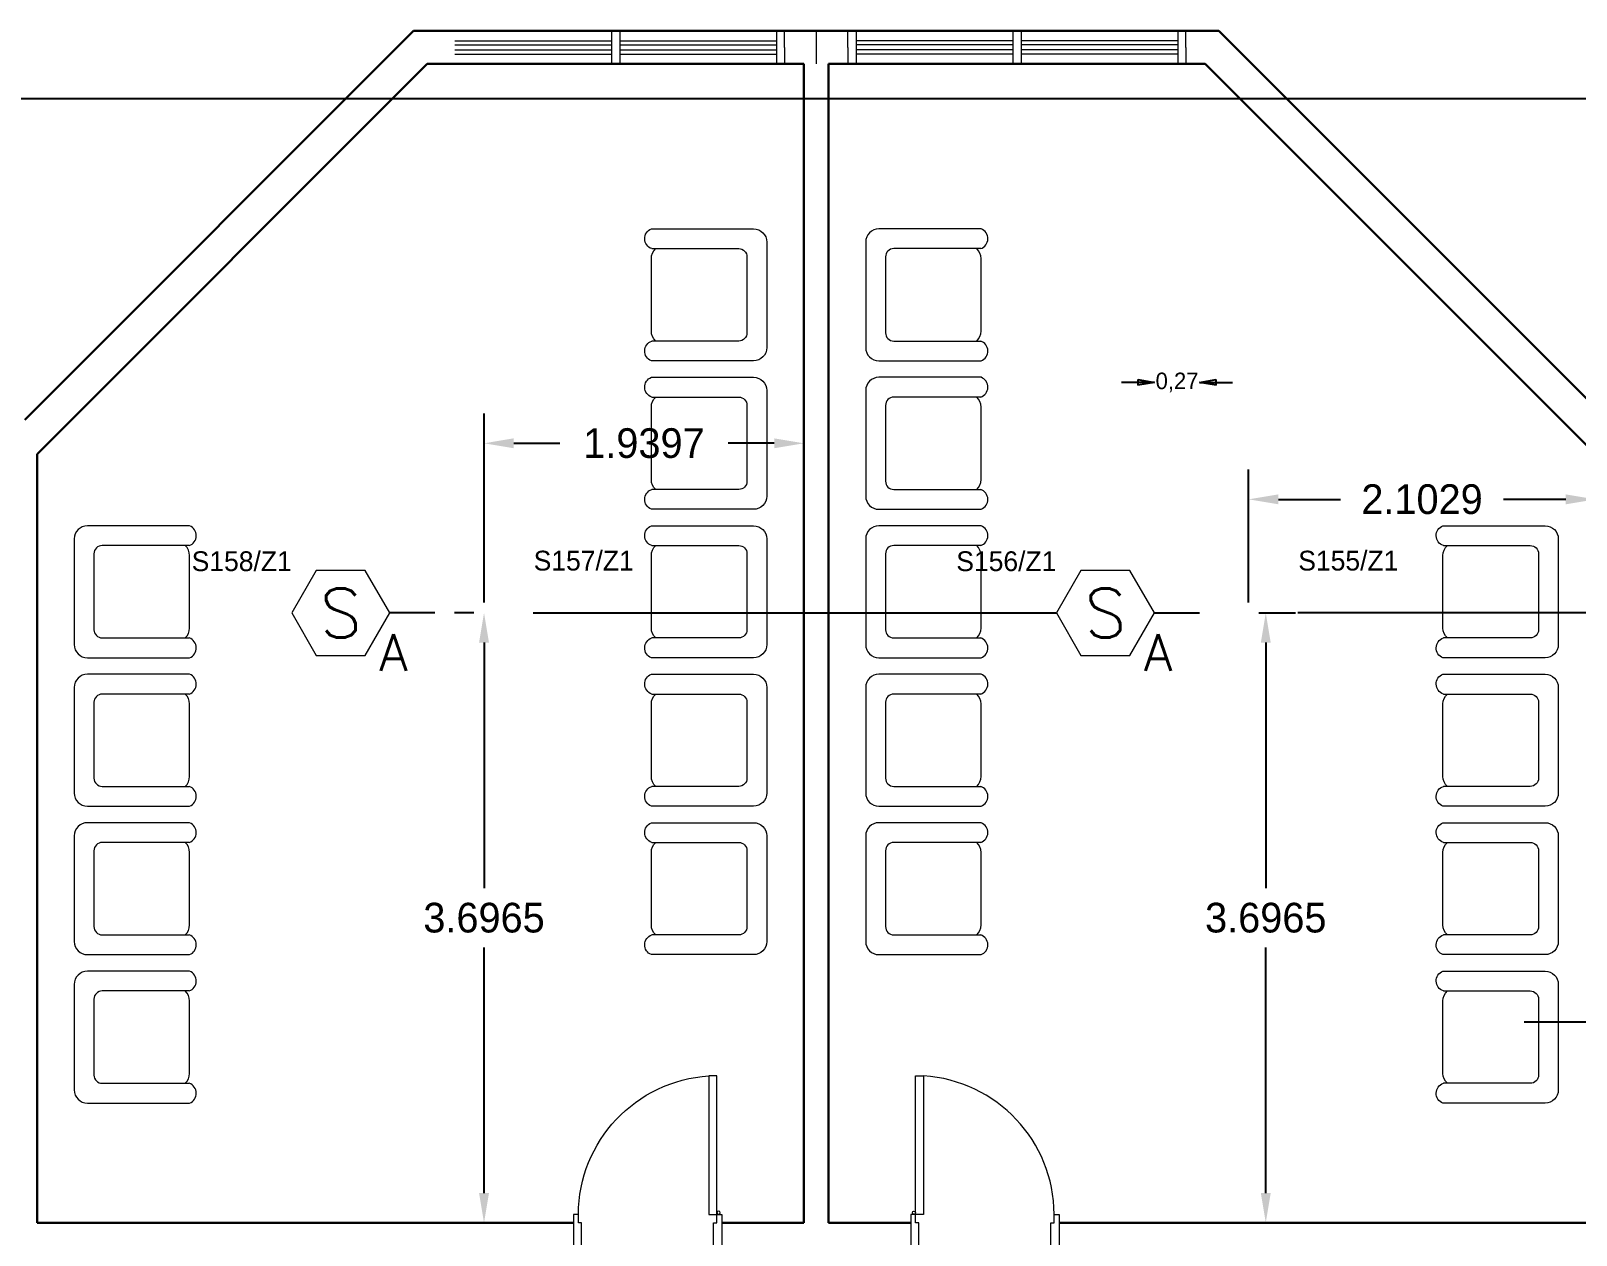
# Model space of a CAD drawing. Extents: x -3404 to 3497, y 0 to 399.
# Drawn here: x 36.64 to 46.01, y 370.2 to 377.5 of the extents above; entities that cross this region are included whole.
import ezdxf
from ezdxf import colors
from ezdxf.entities.mleader import LeaderData, LeaderLine
from ezdxf.enums import TextEntityAlignment as Align
from ezdxf.math import Vec2, Vec3

# ---------------------------------------------------------------- set-up
doc = ezdxf.new("R2010")
doc.units = 0
doc.header["$LTSCALE"] = 0.15
doc.layers.get('0').update_dxf_attribs({"color": 252})
doc.layers.get('Defpoints').update_dxf_attribs({"color": 252})
for name, color, linetype in [('0 ARCH', 252, 'Continuous'), ('0 DD', 252, 'Continuous'), ('00-BT-FAS-TEXT', 2, 'Continuous'), ('AUTOINCR', 7, 'Continuous'), ('bound', 252, 'Continuous'), ('FIRE_LOOP', 7, 'Continuous')]:
    doc.layers.add(name, color=color, linetype=linetype)
for name, color, linetype, lineweight in [('anal', 252, 'Continuous', 20), ('DOOR', 252, 'Continuous', 20), ('FUR', 252, 'Continuous', 9), ('T-FIRE-B', 4, 'Continuous', 0), ('T-TEXT', 2, 'Continuous', 0), ('wall', 252, 'Continuous', 30)]:
    doc.layers.add(name, color=color, linetype=linetype, lineweight=lineweight)
doc.styles.add('ROMANS', font='ROMANS.shx', dxfattribs={"width": 0.8})
doc.dimstyles.new('ISO-25', dxfattribs={"dimtxt": 0.1, "dimasz": 0.1, "dimexe": 0, "dimexo": 0, "dimtad": 0, "dimtxsty": 'Standard', "dimblk": 'CLOSED', "dimcen": 2.5, "dimse1": 1, "dimse2": 1, "dimclrd": 1, "dimadec": 0, "dimazin": 0, "dimtfac": 1, "dimtix": 1, "dimtofl": 0, "dimtmove": 1, "dimatfit": 0, "dimfxl": 1, "dimarcsym": 0})
doc.dimstyles.get("Standard").update_dxf_attribs({"dimtxt": 0.18, "dimasz": 0.18, "dimexe": 0.18, "dimexo": 0.0625, "dimgap": 0.09, "dimtad": 0, "dimtih": 1, "dimtoh": 1, "dimdec": 4, "dimzin": 0, "dimdsep": 46, "dimtxsty": 'Standard', "dimcen": 0.09, "dimadec": 0, "dimazin": 0, "dimtfac": 1, "dimtdec": 4, "dimtofl": 0, "dimtmove": 0, "dimatfit": 3, "dimfxl": 1, "dimtolj": 1, "dimtzin": 0, "dimarcsym": 0})

# ---------------------------------------------------------------- blocks, each defined once
blk = doc.blocks.new('SEAT02')
at = {"layer": 'FUR'}
for p, q in [((0.7, 0.4), (0.08, 0.4)), ((0, 0.32), (0, -0.32)), ((0.12, 0.23), (0.12, -0.23)), ((0.6972, 0.28), (0.17, 0.28)), ((0.7, -0.22), (0.7, 0.22)), ((0.17, -0.28), (0.6972, -0.28)), ((0.08, -0.4), (0.7, -0.4))]:
    blk.add_line(p, q, dxfattribs=at)
for centre, radius, start, end in [((0.08, 0.32), 0.08, 90, 180), ((0.6766, 0.3405), 0.0639, 288.85615, 68.50245), ((0.17, 0.23), 0.05, 90, 180), ((0.62, 0.22), 0.08, 0, 48.59038), ((0.17, -0.23), 0.05, 180, 270), ((0.62, -0.22), 0.08, 311.40962, 0), ((0.6766, -0.3405), 0.0639, 291.49755, 71.14385), ((0.08, -0.32), 0.08, 180, 270)]:
    blk.add_arc(centre, radius, start, end, dxfattribs=at)
blk = doc.blocks.new('D90')
at = {"layer": 'DOOR'}
for points in [[(0.03, 0.2), (0.03, 1.04), (0.0783, 1.04), (0.0783, 0.2)], [(0.03, 0.2), (0, 0.2), (0, 0), (0.05, 0), (0.05, 0.15), (0.03, 0.15)], [(0.87, 0.2), (0.9, 0.2), (0.9, 0), (0.85, 0), (0.85, 0.15), (0.87, 0.15)]]:
    blk.add_lwpolyline(points, close=True, dxfattribs=at)
blk.add_circle((0.02, 0.21), 0.01, dxfattribs=at)
blk.add_arc((0.0251, 0.1967), 0.8449, 0.22177, 86.38894, dxfattribs=at)
blk = doc.blocks.new('ARCH')
at = {"layer": 'anal'}
for p, q in [((39.2082, 377.44), (40.1582, 377.44)), ((40.1582, 377.5), (40.1582, 377.3)), ((40.2082, 377.5), (40.2082, 377.3)), ((40.2082, 377.44), (41.1582, 377.44)), ((41.1582, 377.5), (41.1582, 377.3)), ((41.2082, 377.5), (41.5918, 377.5)), ((41.2082, 377.4), (41.2082, 377.5)), ((41.4, 377.5), (41.4, 377.3)), ((41.5918, 377.4), (41.5918, 377.5)), ((41.6418, 377.5), (41.6418, 377.3)), ((42.5918, 377.44), (41.6418, 377.44)), ((42.5918, 377.5), (42.5918, 377.3)), ((42.6418, 377.5), (42.6418, 377.3)), ((43.5918, 377.44), (42.6418, 377.44)), ((43.5918, 377.5), (43.5918, 377.3)), ((43.6418, 377.4), (43.6418, 377.5)), ((39.2082, 377.415), (40.1582, 377.415)), ((39.2082, 377.385), (40.1582, 377.385)), ((39.2082, 377.36), (40.1582, 377.36)), ((40.2082, 377.415), (41.1582, 377.415)), ((40.2082, 377.385), (41.1582, 377.385)), ((40.2082, 377.36), (41.1582, 377.36)), ((41.1582, 377.4), (41.1582, 377.3)), ((41.2082, 377.4), (41.2082, 377.3)), ((41.5918, 377.4), (41.5918, 377.3)), ((42.5918, 377.415), (41.6418, 377.415)), ((41.6418, 377.4), (41.6418, 377.3)), ((42.5918, 377.385), (41.6418, 377.385)), ((42.5918, 377.36), (41.6418, 377.36)), ((43.5918, 377.415), (42.6418, 377.415)), ((43.5918, 377.385), (42.6418, 377.385)), ((43.5918, 377.36), (42.6418, 377.36)), ((43.5918, 377.4), (43.5918, 377.3)), ((43.6418, 377.4), (43.6418, 377.3))]:
    blk.add_line(p, q, dxfattribs=at)
at = {"layer": 'bound', "color": 2}
blk.add_lwpolyline([(91.9019, 377.3479), (94.4258, 377.3479), (94.4258, 312.7217), (-14.9939, 312.7217), (-14.9939, 377.0896), (94.6391, 377.0896)], dxfattribs=at)
at = {"layer": 'wall'}
for p, q in [((36.6, 375.1414), (38.9586, 377.5)), ((38.9586, 377.5), (43.8414, 377.5)), ((43.8414, 377.5), (46.2, 375.1414)), ((36.675, 374.9336), (39.0414, 377.3)), ((39.0414, 377.3), (41.325, 377.3)), ((41.325, 377.3), (41.325, 370.275)), ((41.475, 377.3), (41.475, 370.275)), ((41.475, 377.3), (43.7586, 377.3)), ((43.7586, 377.3), (46.125, 374.9336)), ((36.675, 374.9336), (36.675, 370.275)), ((39.9273, 370.275), (36.675, 370.275)), ((41.325, 370.275), (40.8273, 370.275)), ((41.9727, 370.275), (41.475, 370.275)), ((46.125, 370.275), (42.8727, 370.275))]:
    blk.add_line(p, q, dxfattribs=at)
at = {"layer": 'DOOR', "xscale": -1, "rotation": 359.9999999991272}
blk.add_blockref('D90', (40.8273, 370.125), dxfattribs=at)
at = {"layer": 'DOOR'}
blk.add_blockref('D90', (41.9727, 370.125), dxfattribs=at)
at = {"layer": 'wall', "xscale": -1}
for p in [(41.1, 375.9), (41.1, 375), (41.1, 374.1), (45.9, 374.1), (41.1, 373.2), (45.9, 373.2), (41.1, 372.3), (45.9, 372.3), (45.9, 371.4)]:
    blk.add_blockref('SEAT02', p, dxfattribs=at)
at = {"layer": 'wall'}
for p in [(41.7, 375.9), (41.7, 375), (36.9, 374.1), (41.7, 374.1), (36.9, 373.2), (41.7, 373.2), (36.9, 372.3), (41.7, 372.3), (36.9, 371.4)]:
    blk.add_blockref('SEAT02', p, dxfattribs=at)
blk = doc.blocks.new('dressable smoke detectore above false ceiling')
blk.add_lwpolyline([(200, 0), (100, 173.2), (-100, 173.2), (-200, 0), (-100, -173.2), (100, -173.2)], close=True)
at = {"layer": 'T-TEXT', "style": 'ROMANS'}
blk.add_attdef('S', text='', height=200, dxfattribs=at).set_placement((0, 0, 0), align=Align.MIDDLE)
blk.add_attdef('A', text='', height=150, dxfattribs=at).set_placement((214.9, -161.3), align=Align.MIDDLE_CENTER)
blk = doc.blocks.new('_Closed')
at = {"color": 0, "linetype": 'ByBlock', "lineweight": -2}
for p, q in [((-1, 0.167), (0, 0)), ((-1, 0.167), (-1, -0.167)), ((0, 0), (-1, -0.167)), ((0, 0), (-1, 0))]:
    blk.add_line(p, q, dxfattribs=at)
blk = doc.blocks.new('*D115')
at = {"layer": '0 DD', "color": 1, "lineweight": -2, "transparency": 16777216}
for p, q in [((43.3509, 375.3692), (43.2509, 375.3692)), ((43.8246, 375.3692), (43.9246, 375.3692))]:
    blk.add_line(p, q, dxfattribs=at)
at = {"layer": 'Defpoints', "color": 0, "transparency": 16777216}
for p in [(43.7246, 375.3692), (43.4509, 373.9715), (43.7246, 373.9715)]:
    blk.add_point(p, dxfattribs=at)
at = {"layer": '0 DD', "color": 1, "lineweight": -2, "transparency": 16777216, "xscale": 0.1, "yscale": 0.1, "zscale": 0.1}
blk.add_blockref('_Closed', (43.4509, 375.3692), dxfattribs=at)
at = {"layer": '0 DD', "color": 1, "lineweight": -2, "transparency": 16777216, "xscale": 0.1, "yscale": 0.1, "zscale": 0.1, "rotation": 180}
blk.add_blockref('_Closed', (43.7246, 375.3692), dxfattribs=at)
at = {"layer": '0 DD', "color": 0, "transparency": 16777216, "insert": (43.5878, 375.3692), "char_height": 0.1, "attachment_point": 5}
blk.add_mtext('0,27', dxfattribs=at)
blk = doc.blocks.new('*D264')
at = {"layer": '0 DD', "color": 0, "lineweight": -2, "transparency": 16777216}
for p, q in [((39.3228, 373.9715), (39.2053, 373.9715)), ((39.3853, 373.7915), (39.3853, 372.3032)), ((39.3853, 370.455), (39.3853, 371.9432)), ((39.3228, 370.275), (39.2053, 370.275))]:
    blk.add_line(p, q, dxfattribs=at)
at = {"layer": '0 DD', "color": 0, "transparency": 16777216}
for points in [[(39.3553, 373.7915), (39.4153, 373.7915), (39.3853, 373.9715)], [(39.3553, 370.455), (39.4153, 370.455), (39.3853, 370.275)]]:
    blk.add_solid(points, dxfattribs=at)
at = {"layer": 'Defpoints', "color": 0, "transparency": 16777216}
for p in [(39.3853, 373.9715), (39.3853, 370.275), (39.3853, 370.275)]:
    blk.add_point(p, dxfattribs=at)
at = {"layer": '0 DD', "color": 0, "transparency": 16777216, "insert": (39.3853, 372.1232), "char_height": 0.18, "attachment_point": 5}
blk.add_mtext('\\A1;3.6965', dxfattribs=at)
blk = doc.blocks.new('*D265')
at = {"layer": '0 DD', "color": 0, "lineweight": -2, "transparency": 16777216}
for p, q in [((39.3853, 374.034), (39.3853, 375.18)), ((41.325, 374.034), (41.325, 375.18)), ((39.5653, 375), (39.8452, 375)), ((41.145, 375), (40.8652, 375))]:
    blk.add_line(p, q, dxfattribs=at)
at = {"layer": '0 DD', "color": 0, "transparency": 16777216}
for points in [[(39.5653, 375.03), (39.5653, 374.97), (39.3853, 375)], [(41.145, 375.03), (41.145, 374.97), (41.325, 375)]]:
    blk.add_solid(points, dxfattribs=at)
at = {"layer": 'Defpoints', "color": 0, "transparency": 16777216}
for p in [(41.325, 375), (39.3853, 373.9715), (41.325, 373.9715)]:
    blk.add_point(p, dxfattribs=at)
at = {"layer": '0 DD', "color": 0, "transparency": 16777216, "insert": (40.3552, 375), "char_height": 0.18, "attachment_point": 5}
blk.add_mtext('\\A1;1.9397', dxfattribs=at)
blk = doc.blocks.new('*D266')
at = {"layer": '0 DD', "color": 0, "lineweight": -2, "transparency": 16777216}
for p, q in [((44.0846, 373.9715), (44.3059, 373.9715)), ((44.1259, 373.7915), (44.1259, 372.3032)), ((44.1259, 370.455), (44.1259, 371.9432)), ((44.1517, 370.275), (43.9459, 370.275))]:
    blk.add_line(p, q, dxfattribs=at)
at = {"layer": '0 DD', "color": 0, "transparency": 16777216}
for points in [[(44.0959, 373.7915), (44.1559, 373.7915), (44.1259, 373.9715)], [(44.0959, 370.455), (44.1559, 370.455), (44.1259, 370.275)]]:
    blk.add_solid(points, dxfattribs=at)
at = {"layer": 'Defpoints', "color": 0, "transparency": 16777216}
for p in [(44.0221, 373.9715), (44.1259, 370.275), (44.2142, 370.275)]:
    blk.add_point(p, dxfattribs=at)
at = {"layer": '0 DD', "color": 0, "transparency": 16777216, "insert": (44.1259, 372.1232), "char_height": 0.18, "attachment_point": 5}
blk.add_mtext('\\A1;3.6965', dxfattribs=at)
blk = doc.blocks.new('*D267')
at = {"layer": '0 DD', "color": 0, "lineweight": -2, "transparency": 16777216}
for p, q in [((44.0221, 374.034), (44.0221, 374.8402)), ((46.125, 374.034), (46.125, 374.8402)), ((44.2021, 374.6602), (44.5785, 374.6602)), ((45.945, 374.6602), (45.5685, 374.6602))]:
    blk.add_line(p, q, dxfattribs=at)
at = {"layer": '0 DD', "color": 0, "transparency": 16777216}
for points in [[(44.2021, 374.6902), (44.2021, 374.6302), (44.0221, 374.6602)], [(45.945, 374.6902), (45.945, 374.6302), (46.125, 374.6602)]]:
    blk.add_solid(points, dxfattribs=at)
at = {"layer": 'Defpoints', "color": 0, "transparency": 16777216}
for p in [(46.125, 374.6602), (44.0221, 373.9715), (46.125, 373.9715)]:
    blk.add_point(p, dxfattribs=at)
at = {"layer": '0 DD', "color": 0, "transparency": 16777216, "insert": (45.0735, 374.6602), "char_height": 0.18, "attachment_point": 5}
blk.add_mtext('\\A1;2.1029', dxfattribs=at)

msp = doc.modelspace()

# ---------------------------------------------------------------- linework, layer by layer
at = {"layer": 'FIRE_LOOP', "color": 3}
msp.add_lwpolyline([(46.275, 374.78358), (46.275, 374.07147, -0.4142136), (46.175, 373.97147), (44.31957, 373.97147)], format="xyb", dxfattribs=at)
for points in [[(39.08784, 373.97147), (38.81414, 373.97147)], [(39.68279, 373.97147), (42.85596, 373.97147)], [(43.45092, 373.97147), (43.72461, 373.97147)]]:
    msp.add_lwpolyline(points, dxfattribs=at)

# ---------------------------------------------------------------- block references
at = {"layer": '0 ARCH', "color": 3}
msp.add_blockref('ARCH', (0, 0), dxfattribs=at)
at = {"layer": 'T-FIRE-B', "color": 2, "xscale": 0.001487761816891826, "yscale": 0.001487761816891826, "zscale": 0.001487761816891826}
for p in [(38.51667, 373.97147), (43.15344, 373.97147)]:
    msp.add_blockref('dressable smoke detectore above false ceiling', p, dxfattribs=at).add_auto_attribs({'S': 'S', 'A': 'A'})

# ---------------------------------------------------------------- texts
at = {"layer": 'AUTOINCR', "color": 2}
for s, p in [('S158/Z1', (38.21911, 374.18916)), ('S156/Z1', (42.85589, 374.18916))]:
    msp.add_text(s, height=0.12, dxfattribs=at).set_placement(p, align=Align.BOTTOM_RIGHT)
for s, p in [('S157/Z1', (39.68641, 374.19269)), ('S155/Z1', (44.32318, 374.19269))]:
    msp.add_text(s, height=0.12, dxfattribs=at).set_placement(p, align=Align.BOTTOM_LEFT)

# ---------------------------------------------------------------- dimensions: what is measured, and where the dimension line sits
at = {"layer": '0 DD', "color": 3}
dim = msp.add_linear_dim(base=(43.72461, 375.36921), p1=(43.45092, 373.97147), p2=(43.72461, 373.97147), dimstyle='ISO-25', dxfattribs=at)
dim.commit()
dim.dimension.update_dxf_attribs({"geometry": '*D115', "text_midpoint": (43.58777, 375.36921)})
at = {"layer": '0 DD', "color": 6}
for base, p1, p2, picture, middle in [((41.325, 375), (39.38532, 373.97147), (41.325, 373.97147), '*D265', (40.35516, 375)), ((46.125, 374.66021), (44.02209, 373.97147), (46.125, 373.97147), '*D267', (45.07355, 374.66021))]:
    dim = msp.add_linear_dim(base=base, p1=p1, p2=p2, dimstyle='Standard', dxfattribs=at)
    dim.commit()
    dim.dimension.update_dxf_attribs({"geometry": picture, "text_midpoint": middle})
for base, p1, p2, picture, middle in [((39.38532, 370.275), (39.38532, 373.97147), (39.38532, 370.275), '*D264', (39.38532, 372.12324)), ((44.12587, 370.275), (44.02209, 373.97147), (44.21422, 370.275), '*D266', (44.12587, 372.12324))]:
    dim = msp.add_linear_dim(base=base, p1=p1, p2=p2, angle=90, dimstyle='Standard', dxfattribs=at)
    dim.commit()
    dim.dimension.update_dxf_attribs({"geometry": picture, "text_midpoint": middle})

# ---------------------------------------------------------------- leaders
at = {"layer": '00-BT-FAS-TEXT', "color": 3}
ml = msp.add_multileader_mtext('Standard', dxfattribs=at)
ml.set_content('{\\C2;ZONE 1 /FACP FOR DETECTORS\\PEMT ? 3/4 INCH CONDUIT\\P(2*1.5)MM2 FIRE RESISTANCE CABLE 105C\\PEXPOSED ABOVE FALSE CEILLING\\PTYPICAL}', color=6)
ml.set_leader_properties()
ml.build(insert=Vec2(0, 0))
ml.multileader.update_dxf_attribs({"text_right_attachment_type": 6, "dogleg_length": 0.05, "arrow_head_size": 0.2})
ctx = ml.context
ctx.base_point, ctx.char_height, ctx.arrow_head_size, ctx.landing_gap_size = Vec3(60.75999, 372.03144), 0.05, 0.2, 0.01
ctx.right_attachment, ctx.text_align_type = 6, 2
notes = []
notes.append((ctx, [(0, (1, 1, 0), (62.52166, 371.99644), (-1, 0), 0.05, [(0, [(63.8, 372.48231)], 0, [])])]))
ctx.mtext.insert, ctx.mtext.width, ctx.mtext.alignment, ctx.mtext.flow_direction = Vec3(62.46166, 372.05644), 3430, 3, 5
ml = msp.add_multileader_mtext('Standard', dxfattribs=at)
ml.set_content('{\\C2;ZONE 1 /FACP FOR DETECTORS\\PEMT ? 3/4 INCH CONDUIT\\P(2*1.5)MM2 FIRE RESISTANCE CABLE 105C\\PEXPOSED ABOVE FALSE CEILLING\\PTYPICAL}', color=6)
ml.set_leader_properties()
ml.build(insert=Vec2(0, 0))
ml.multileader.update_dxf_attribs({"text_right_attachment_type": 6, "dogleg_length": 0.05, "arrow_head_size": 0.2})
ctx = ml.context
ctx.base_point, ctx.char_height, ctx.arrow_head_size, ctx.landing_gap_size = Vec3(45.33046, 371.52638), 0.05, 0.2, 0.01
ctx.right_attachment, ctx.text_align_type = 6, 2
notes.append((ctx, [(0, (1, 1, 0), (47.09213, 371.49138), (-1, 0), 0.05, [(0, [(47.9, 371.79171)], 0, [])])]))
ctx.mtext.insert, ctx.mtext.width, ctx.mtext.alignment, ctx.mtext.flow_direction = Vec3(47.03213, 371.55138), 3430, 3, 5
for ctx, leaders in notes:
    for number, flags, end, landing, length, lines in leaders:
        leader = LeaderData()
        leader.index, (leader.has_last_leader_line, leader.has_dogleg_vector, leader.attachment_direction) = number, flags
        leader.last_leader_point, leader.dogleg_vector, leader.dogleg_length = Vec3(end), Vec3(landing), length
        for number, points, colour, breaks in lines:
            line = LeaderLine()
            line.index, line.vertices, line.color, line.breaks = number, Vec3.list(points), colors.encode_raw_color(colour), breaks
            leader.lines.append(line)
        ctx.leaders.append(leader)

doc.saveas('drawing.dxf')
